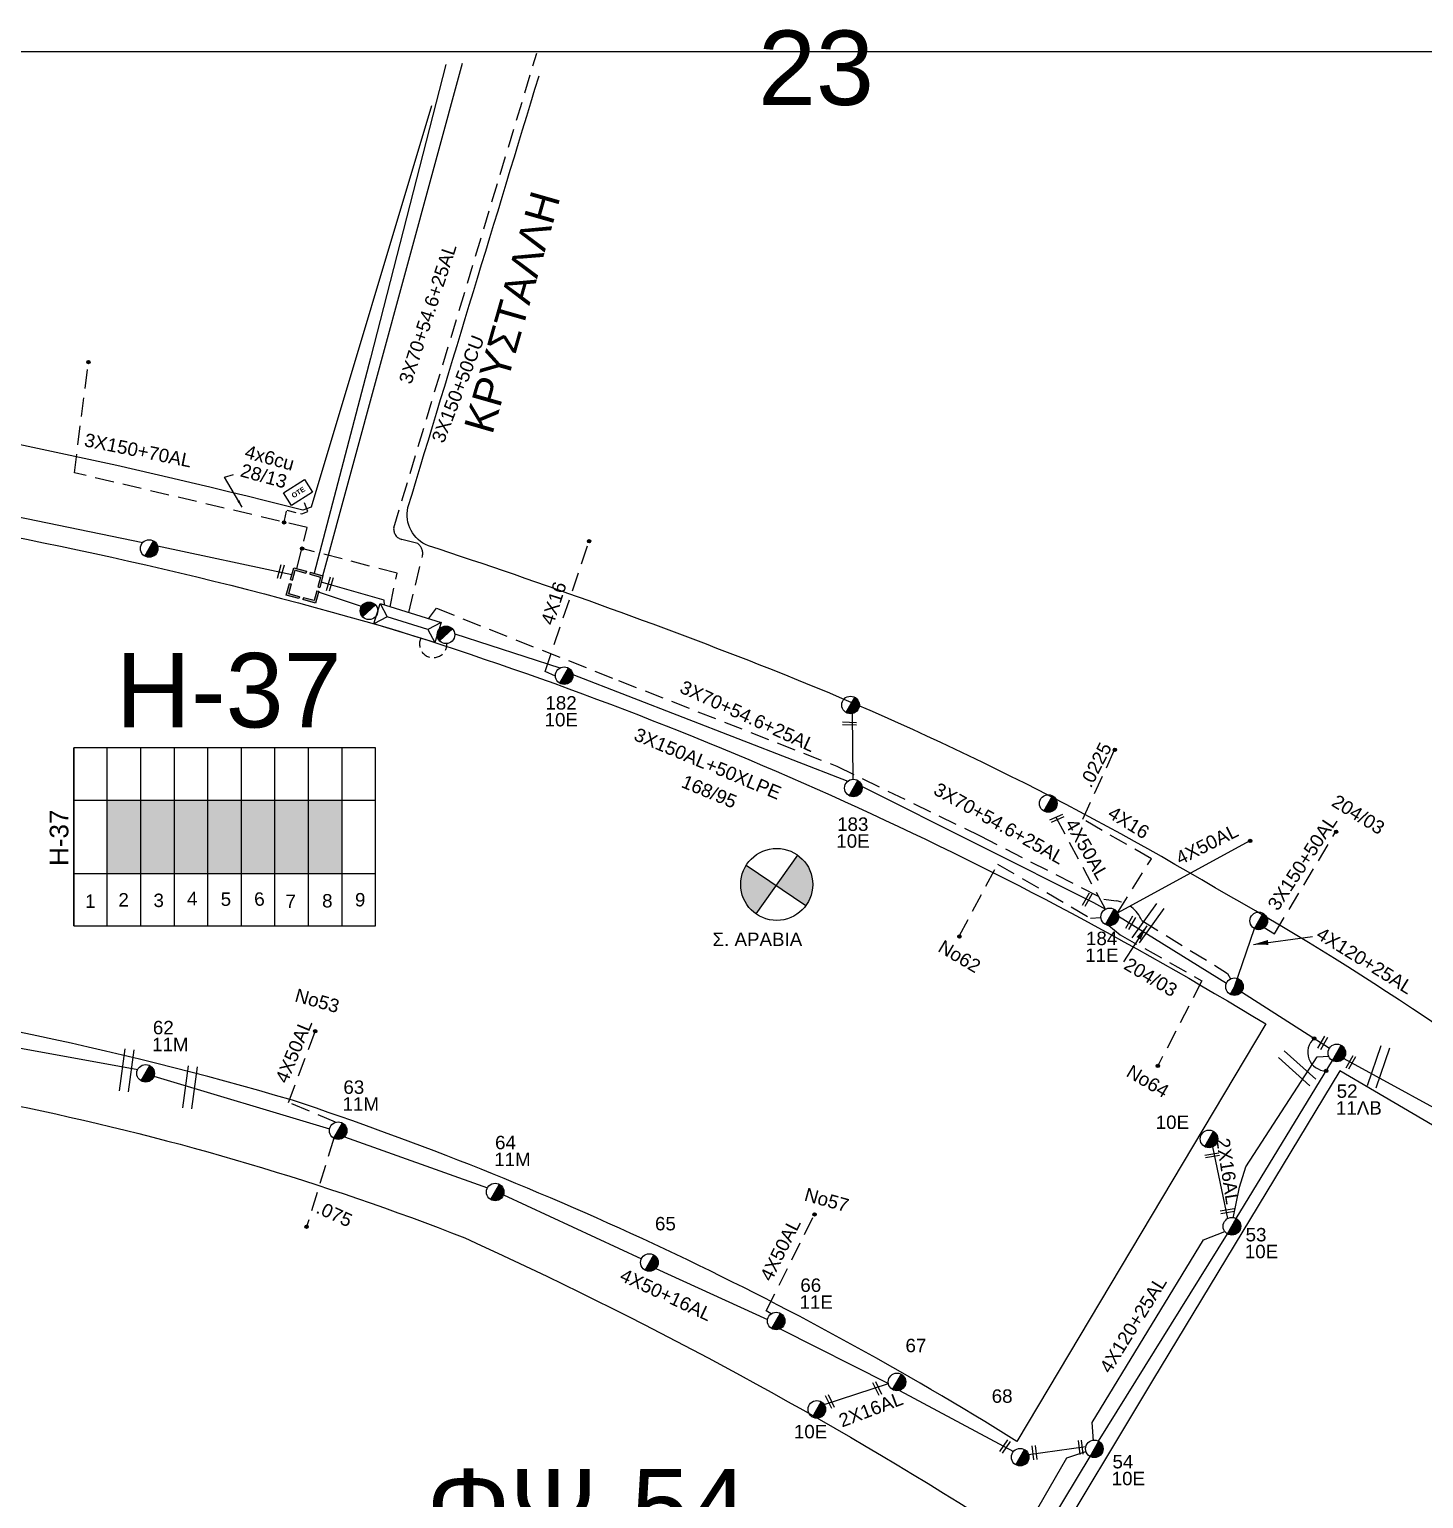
# Model space of a CAD drawing. Header units: millimetres. Extents: x 875 to 3140, y 727 to 1775.
# Drawn here: x 2348.5 to 2535.6, y 1561.9 to 1759.1 of the extents above; entities that cross this region are included whole.
import ezdxf
from ezdxf.enums import TextEntityAlignment as Align

# ---------------------------------------------------------------- set-up
doc = ezdxf.new("R2010")
doc.units = ezdxf.units.MM
doc.linetypes.add('DASHED', pattern=[19.05, 12.7, -6.35])
for name, color, linetype in [('Pillar OTE', 7, 'Continuous'), ('Ασφαλειοκιβώτια Χ.Τ 9 αναχωρήσεων', 7, 'Continuous'), ('Γέφυρες Εναερίου Δικτύου', 7, 'Continuous'), ('Γυμνά εναέρια ΧΤ (1Φ)   2x16AL', 7, 'Continuous'), ('Γυμνά εναέρια ΧΤ (3Φ)   4x50AL', 7, 'Continuous'), ('Γυμνά εναέρια ΧΤ και ΦΟΠ (3Φ)   4x50+16AL', 7, 'Continuous'), ('Εναέρια παροχή ΧΤ 4x16', 7, 'SYN_LINE'), ('Επιγραφές - Σχήματα', 7, 'Continuous'), ('Καλώδια ΧΤ   2x6AL', 7, 'DASHED'), ('Καλώδια ΧΤ   3x150+50AL', 7, 'DASHED'), ('Καλώδια ΧΤ   3x150+50CU', 7, 'DASHED'), ('Καλώδια ΧΤ   3x150+70AL', 7, 'DASHED'), ('Καλώδια ΧΤ   3x150AL+50XLPE', 7, 'DASHED'), ('Καλώδια ΧΤ   4x6CU', 7, 'DASHED'), ('Μηχανική τομή', 7, 'Continuous'), ('Στύλος ΦΜ', 7, 'Continuous'), ('Στύλος ΦΜ @ 1', 7, 'Continuous'), ('Συνδέσεις', 7, 'Continuous'), ('Συνεστραμμένα ΧΤ   3x70+54.6+25 AL', 7, 'SYN_LINE'), ('Συνεστραμμένα ΧΤ   3x70+54.6+25AL', 7, 'SYN_LINE'), ('Συνεστραμμένα ΧΤ   4x120+25AL', 7, 'SYN_LINE'), ('Τομή', 7, 'Continuous'), ('Υποσταθμός εναέριος 2 στύλων', 7, 'Continuous'), ('Υποσταθμός πόλεως', 7, 'Continuous'), ('Υπόβαθρο ΔΕΗ', 7, 'Continuous'), ('Υπόγεια Καλώδια Δικτύου ΧΤ   .075', 7, 'DASHED'), ('Υπόγεια καλώδια Παροχών ΧΤ   .0225', 7, 'DASHED'), ('Υπόγεια καλώδια Παροχών ΧΤ   4x16AL', 7, 'DASHED')]:
    doc.layers.add(name, color=color, linetype=linetype)
doc.styles.add('ar', font='arial.ttf')
doc.styles.get("Standard").update_dxf_attribs({"font": 'arial.ttf'})
doc.linetypes.add('SYN_LINE', pattern='A,0.5,-0.0001,["/\\/\\/\\/",Standard,S=0.1,R=0,X=0,Y=-0.05],-0.25', length=0.7501)
doc.dimstyles.new('ISO-25', dxfattribs={"dimtxt": 2.5, "dimasz": 2.5, "dimexe": 1.25, "dimexo": 0.625, "dimtad": 1, "dimtxsty": 'Standard', "dimcen": 2.5, "dimadec": 0, "dimazin": 0, "dimtfac": 1, "dimtmove": 0, "dimatfit": 3, "dimfxl": 1, "dimarcsym": 0})

# ---------------------------------------------------------------- blocks, each defined once
blk = doc.blocks.new('ΥΠΑΡΧΩΝ ΤΣΙΜΕΝΤΕΝΙΟΣ ΣΤΥΛΟΣ')
at = {"layer": 'Στύλος ΦΜ'}
blk.add_hatch(color=256, dxfattribs=at).paths.add_polyline_path([(-1.29, -2.28, 0.574793), (2.62, 0, 0.268822), (1.3, 2.27)])
blk.add_line((-1.29, -2.28), (1.3, 2.27), dxfattribs=at)
blk.add_circle((0, 0), 2.62, dxfattribs=at)
at = {"layer": 'Στύλος ΦΜ', "flags": 4}
for tag, p in [('ΑΡΙΘΜΟΣ', (-4.68, 8.05)), ('ΤΥΠΟΣ', (-4.91, 3.03))]:
    blk.add_attdef(tag, p, '', height=4, dxfattribs=at)
blk = doc.blocks.new('ΥΠΟΣΤΑΘΜΟΣ ΕΝΑΕΡΙΟΣ ΕΠΙ 2 ΣΤΥΛΩΝ')
at = {"layer": 'Υποσταθμός εναέριος 2 στύλων', "linetype": 'Continuous'}
for points in [[(-11.97, -2.11, 0.574793), (-8.45, -0.07, 0.268822), (-9.64, 1.98)], [(9.68, -2.15, 0.574793), (13.19, -0.1, 0.268822), (12.01, 1.95)]]:
    blk.add_hatch(color=256, dxfattribs=at).paths.add_polyline_path(points)
for p, q in [((-11.97, -2.11), (-9.64, 1.98)), ((9.68, -2.15), (12.01, 1.95))]:
    blk.add_line(p, q, dxfattribs=at)
for centre in [(-10.81, -0.07), (10.84, -0.1)]:
    blk.add_circle(centre, 2.36, dxfattribs=at)
at = {"layer": 'Υποσταθμός πόλεως', "linetype": 'Continuous', "ltscale": 40}
blk.add_lwpolyline([(-8.57, 2.82), (8.57, 2.82), (8.57, -2.82), (-8.57, -2.82)], close=True, dxfattribs=at)
for points in [[(-5.75, 0), (-8.57, 2.82)], [(-8.57, -2.82), (-5.75, 0)], [(-5.75, 0), (5.75, 0)], [(5.75, 0), (8.57, 2.82)], [(8.57, -2.82), (5.75, 0)]]:
    blk.add_lwpolyline(points, dxfattribs=at)
at = {"layer": 'Υποσταθμός εναέριος 2 στύλων', "ltscale": 40, "flags": 1}
for tag, p in [('ΜΕΤΑΣΧΗΜΑΤΙΣΜΟΣ', (14.09, 2.51)), ('ΙΣΧΥΣ', (14.07, -0.28)), ('ΑΡΙΘΜΟΣ', (14.19, -3))]:
    blk.add_attdef(tag, p, '', height=1.8, dxfattribs=at)
blk = doc.blocks.new('ΤΟΜΗ')
at = {"layer": 'Τομή', "ltscale": 40}
for p, q in [((-5.68, 0), (5.68, 0)), ((5.68, -2.33), (-5.68, -2.33))]:
    blk.add_line(p, q, dxfattribs=at)
blk = doc.blocks.new('ΑΣΦΑΛΕΙΟΚΙΒΩΤΙΟ ΥΠΟΣΤΑΘΜΟΥ 9 ΑΝΑΧΩΡΗΣΕΩΝ')
at = {"layer": 'Ασφαλειοκιβώτια Χ.Τ 9 αναχωρήσεων', "ltscale": 40}
for p, q in [((-23.8, 40.36), (24.02, 40.36)), ((-9.72, 40.36), (-9.72, -40.64)), ((9.94, 40.36), (9.94, -40.64)), ((-23.8, 31.36), (24.02, 31.36)), ((-23.8, 22.36), (24.02, 22.36)), ((-23.8, 13.36), (24.02, 13.36)), ((-23.8, 4.36), (24.02, 4.36)), ((-23.8, -4.64), (24.02, -4.64)), ((-23.8, -13.64), (24.02, -13.64)), ((-23.8, -22.64), (24.02, -22.64)), ((-23.8, -31.64), (24.02, -31.64))]:
    blk.add_line(p, q, dxfattribs=at)
at = {"layer": 'Ασφαλειοκιβώτια Χ.Τ 9 αναχωρήσεων'}
blk.add_lwpolyline([(-23.8, -40.64), (24.02, -40.64), (24.02, 40.36), (-23.8, 40.36)], close=True, dxfattribs=at)
for s, rotation, p in [('1', 270, (-18.96, 37.31)), ('2', 270, (-18.6, 28.38)), ('3', 270, (-18.74, 18.97)), ('4', 270, (-18.26, 9.95)), ('5', 270, (-18.42, 0.93)), ('6', 274.9707, (-18.52, -8.21)), ('7', 270, (-19, -16.47)), ('8', 270, (-18.86, -26.29)), ('9', 266.863, (-18.5, -35))]:
    blk.add_text(s, height=3.6, rotation=rotation, dxfattribs=at).set_placement(p)
at = {"layer": 'Ασφαλειοκιβώτια Χ.Τ 9 αναχωρήσεων', "ltscale": 40}
for tag, height, p in [('ΟΝΟΜΑ', 5, (-0.16, 44.31)), ('ΚΕΙΜΕΝΟ 1', 2, (17.06, 35.59)), ('ΚΕΙΜΕΝΟ 2', 2, (17.06, 26.88)), ('ΚΕΙΜΕΝΟ 3', 2, (17.06, 17.69)), ('ΚΕΙΜΕΝΟ 4', 2, (17.06, 8.71)), ('ΚΕΙΜΕΝΟ 5', 2, (17.06, -0.13)), ('ΚΕΙΜΕΝΟ 6', 2, (17.06, -9.05)), ('ΚΕΙΜΕΝΟ 7', 2, (17.06, -18.13)), ('ΚΕΙΜΕΝΟ 8', 2, (17.06, -26.85)), ('ΚΕΙΜΕΝΟ 9', 2, (17.06, -35.99)), ('ΣΧ', 2, (-0.1, -42.64))]:
    blk.add_attdef(tag, text='', height=height, dxfattribs=at).set_placement(p, align=Align.MIDDLE_CENTER)
blk = doc.blocks.new('_ΣΥΝΔΕΣΗ')
at = {"layer": 'Συνδέσεις', "linetype": 'SYN_LINE', "ltscale": 40}
blk.add_hatch(color=256, dxfattribs=at).paths.add_polyline_path([(0.5, -0.01, 1), (-0.5, -0.01, 1)])
at = {"layer": 'Συνδέσεις'}
blk.add_circle((0, -0.01), 0.5, dxfattribs=at)
blk = doc.blocks.new('ΜΗΧΑΝΙΚΗ ΤΟΜΗ')
at = {"layer": 'Μηχανική τομή', "ltscale": 40}
for p, q in [((-1.89, 0.78), (1.89, 0.78)), ((1.89, 0), (-1.89, 0))]:
    blk.add_line(p, q, dxfattribs=at)
blk = doc.blocks.new('PILLAR ΟΤΕ')
at = {"layer": 'Pillar OTE', "ltscale": 40}
blk.add_lwpolyline([(-3.31, 2.02), (3.39, 2.02), (3.39, -1.99), (-3.31, -1.99)], close=True, dxfattribs=at)
at = {"layer": 'Pillar OTE', "insert": (-1.81, 0.71), "char_height": 1.3575, "width": 109.961, "attachment_point": 1}
blk.add_mtext('{\\fArial|b1|i0|c161|p34;OTE}', dxfattribs=at)

msp = doc.modelspace()

# ---------------------------------------------------------------- hatches: boundary and pattern name
at = {"layer": 'Ασφαλειοκιβώτια Χ.Τ 9 αναχωρήσεων', "ltscale": 20}
for color, points in [(151, [(2358.96, 1655.62), (2358.96, 1645.79), (2363.46, 1645.79), (2363.46, 1655.62)]), (2, [(2363.46, 1655.62), (2363.46, 1645.79), (2367.96, 1645.79), (2367.96, 1655.62)]), (173, [(2367.96, 1655.62), (2367.96, 1645.79), (2372.46, 1645.79), (2372.46, 1655.62)]), (30, [(2372.46, 1655.62), (2372.46, 1645.79), (2376.96, 1645.79), (2376.96, 1655.62)]), (1, [(2376.96, 1655.62), (2376.96, 1645.79), (2381.46, 1645.79), (2381.46, 1655.62)]), (6, [(2381.46, 1655.62), (2381.46, 1645.79), (2385.96, 1645.79), (2385.96, 1655.62)]), (27, [(2385.96, 1655.62), (2385.96, 1645.79), (2390.46, 1645.79), (2390.46, 1655.62)])]:
    msp.add_hatch(color=color, dxfattribs=at).paths.add_polyline_path(points)
at = {"layer": 'Επιγραφές - Σχήματα', "ltscale": 20}
h = msp.add_hatch(color=256, dxfattribs=at)
h.paths.add_polyline_path([(2385.69, 1686.35), (2383.99, 1686.81), (2383.56, 1685.23), (2383.81, 1685.16), (2384.17, 1686.48), (2385.62, 1686.09)])
h.paths.add_polyline_path([(2387.91, 1685.74), (2386.21, 1686.21), (2386.14, 1685.95), (2387.59, 1685.56), (2387.23, 1684.23), (2387.48, 1684.16)])
h.paths.add_polyline_path([(2387.34, 1683.65), (2387.09, 1683.72), (2386.73, 1682.4), (2385.28, 1682.79), (2385.21, 1682.53), (2386.92, 1682.07)])
h.paths.add_polyline_path([(2384.76, 1682.93), (2383.32, 1683.32), (2383.68, 1684.65), (2383.42, 1684.72), (2382.99, 1683.14), (2384.69, 1682.67)])
at = {"layer": 'Επιγραφές - Σχήματα'}
h = msp.add_hatch(color=1, dxfattribs=at)
h.paths.add_polyline_path([(2451.63, 1648.22), (2448.73, 1644.15), (2452.69, 1641.47, 0.158648), (2453.62, 1644.31, 0.239646)])
h.paths.add_polyline_path([(2448.73, 1644.15), (2444.7, 1646.88, 0.140748), (2443.96, 1644.31, 0.245453), (2446.03, 1640.35)])

# ---------------------------------------------------------------- linework, layer by layer
at = {"layer": 'Γέφυρες Εναερίου Δικτύου', "color": 27}
msp.add_lwpolyline([(2393.07, 1681.62), (2387.31, 1683.53)], dxfattribs=at)
at = {"layer": 'Γέφυρες Εναερίου Δικτύου', "color": 2, "linetype": 'DASHED', "ltscale": 0.2}
for points in [[(2473.28, 1637.36), (2478.43, 1647.04), (2490.9, 1639.8), (2492.3, 1639.88)], [(2493.36, 1638.8), (2494.88, 1637.57), (2505.85, 1631.36), (2499.92, 1619.96)]]:
    msp.add_lwpolyline(points, dxfattribs=at)
at = {"layer": 'Γυμνά εναέρια ΧΤ (1Φ)   2x16AL', "color": 30}
msp.add_lwpolyline([(2507.27, 1609.08), (2509.29, 1599.47)], dxfattribs=at)
at = {"layer": 'Γυμνά εναέρια ΧΤ (1Φ)   2x16AL', "color": 62}
msp.add_lwpolyline([(2455.17, 1574.51), (2463.77, 1577.36)], dxfattribs=at)
at = {"layer": 'Γυμνά εναέρια ΧΤ (3Φ)   4x50AL', "color": 2, "linetype": 'DASHED', "ltscale": 0.2}
msp.add_lwpolyline([(2492.9, 1641), (2485.83, 1654.16)], dxfattribs=at)
at = {"layer": 'Γυμνά εναέρια ΧΤ (3Φ)   4x50AL', "color": 2, "linetype": 'SYN_LINE', "ltscale": 20}
msp.add_lwpolyline([(2494.54, 1640.49), (2512.32, 1650.19)], dxfattribs=at)
at = {"layer": 'Γυμνά εναέρια ΧΤ (3Φ)   4x50AL', "color": 62, "linetype": 'DASHED', "ltscale": 0.2}
for points in [[(2389.6, 1612.4), (2383.27, 1615.05), (2386.87, 1624.61)], [(2448.04, 1586.68), (2447.4, 1587.11), (2453.87, 1600.02)]]:
    msp.add_lwpolyline(points, dxfattribs=at)
at = {"layer": 'Γυμνά εναέρια ΧΤ και ΦΟΠ (3Φ)   4x50+16AL', "color": 85}
msp.add_lwpolyline([(2340.16, 1623.64), (2363.05, 1619.48)], dxfattribs=at)
at = {"layer": 'Γυμνά εναέρια ΧΤ και ΦΟΠ (3Φ)   4x50+16AL', "color": 62}
for points in [[(2365.23, 1618.6), (2388.79, 1611.5)], [(2390.79, 1610.45), (2409.97, 1603.6)], [(2412.13, 1602.67), (2430.65, 1594.08)], [(2432.58, 1592.79), (2447.56, 1585.91)], [(2449.26, 1584.68), (2463.77, 1577.36)], [(2465.25, 1576.42), (2480.56, 1568.22)], [(2482.59, 1567.8), (2490.28, 1568.89)]]:
    msp.add_lwpolyline(points, dxfattribs=at)
at = {"layer": 'Εναέρια παροχή ΧΤ 4x16', "color": 2, "linetype": 'DASHED', "ltscale": 0.2}
msp.add_lwpolyline([(2419.09, 1672.25), (2417.74, 1672.88), (2423.61, 1690.4)], dxfattribs=at)
at = {"layer": 'Επιγραφές - Σχήματα', "ltscale": 20}
for p, q in [((2385.69, 1686.35), (2385.62, 1686.09)), ((2386.21, 1686.21), (2386.14, 1685.95)), ((2383.42, 1684.72), (2383.68, 1684.65)), ((2383.56, 1685.23), (2383.81, 1685.16)), ((2387.23, 1684.23), (2387.48, 1684.16)), ((2384.76, 1682.93), (2384.69, 1682.67)), ((2385.28, 1682.79), (2385.21, 1682.53)), ((2387.09, 1683.72), (2387.34, 1683.65))]:
    msp.add_line(p, q, dxfattribs=at)
at = {"layer": 'Επιγραφές - Σχήματα'}
msp.add_lwpolyline([(892.09, 1756.08), (2890.24, 1756.08), (2890.24, 1756.08)], dxfattribs=at)
at = {"layer": 'Επιγραφές - Σχήματα', "ltscale": 20}
for points in [[(2383.56, 1685.23), (2383.99, 1686.81), (2385.69, 1686.35)], [(2383.81, 1685.16), (2384.17, 1686.48), (2385.62, 1686.09)], [(2386.14, 1685.95), (2387.59, 1685.56), (2387.23, 1684.23)], [(2386.21, 1686.21), (2387.91, 1685.74), (2387.48, 1684.16)], [(2384.69, 1682.67), (2382.99, 1683.14), (2383.42, 1684.72)], [(2384.76, 1682.93), (2383.32, 1683.32), (2383.68, 1684.65)], [(2387.34, 1683.65), (2386.92, 1682.07), (2385.21, 1682.53)], [(2387.09, 1683.72), (2386.73, 1682.4), (2385.28, 1682.79)]]:
    msp.add_lwpolyline(points, dxfattribs=at)
at = {"layer": 'Επιγραφές - Σχήματα', "color": 1}
for points in [[(2444.7, 1646.88), (2452.69, 1641.47)], [(2446.03, 1640.35), (2451.63, 1648.22)]]:
    msp.add_lwpolyline(points, dxfattribs=at)
msp.add_circle((2448.79, 1644.31), 4.83, dxfattribs=at)
at = {"layer": 'Επιγραφές - Σχήματα', "color": 0, "linetype": 'Continuous', "ltscale": 0.1}
msp.add_arc((2522.52, 1621.77), 2.48, 130.4869, 270.0574, dxfattribs=at)
at = {"layer": 'Καλώδια ΧΤ   3x150+50AL', "color": 1, "ltscale": 0.2}
msp.add_lwpolyline([(2514.22, 1638.52), (2515.59, 1637.69), (2523.83, 1651.42)], dxfattribs=at)
at = {"layer": 'Καλώδια ΧΤ   3x150+50CU', "color": 173, "ltscale": 0.2}
msp.add_lwpolyline([(2399.43, 1680.79), (2401.25, 1688.38, 0.304913), (2400.63, 1690.06), (2398.51, 1690.59, -0.371098), (2397.4, 1692.16), (2416.6, 1755.89)], format="xyb", dxfattribs=at)
at = {"layer": 'Καλώδια ΧΤ   3x150+50CU', "color": 2, "ltscale": 0.1}
msp.add_arc((2402.7, 1676.58), 1.84, 155.1871, 1.8716, dxfattribs=at)
at = {"layer": 'Καλώδια ΧΤ   3x150+70AL', "color": 30, "ltscale": 0.2}
for points in [[(2384.41, 1686.7), (2385.79, 1692.21), (2354.55, 1699.55), (2356.44, 1714.41)], [(2396.92, 1681.57), (2397.85, 1686.08), (2385.09, 1689.4)]]:
    msp.add_lwpolyline(points, dxfattribs=at)
at = {"layer": 'Καλώδια ΧΤ   3x150AL+50XLPE', "color": 1, "ltscale": 0.2}
msp.add_lwpolyline([(2402.08, 1679.97), (2403.15, 1681.38), (2427.58, 1671.67), (2456.85, 1660.18), (2476.08, 1650.84), (2492.69, 1642.33), (2494.32, 1642.11, -0.268137), (2497.79, 1639.46), (2509.28, 1632.38), (2509.7, 1631.65)], format="xyb", dxfattribs=at)
at = {"layer": 'Καλώδια ΧΤ   4x6CU', "color": 0, "linetype": 'DASHED', "ltscale": 0.1}
msp.add_lwpolyline([(2374.68, 1698.98), (2376.44, 1699.51)], dxfattribs=at)
at = {"layer": 'Καλώδια ΧΤ   4x6CU', "color": 30, "linetype": 'DASHED', "ltscale": 0.1}
msp.add_lwpolyline([(2382.77, 1693.15), (2383.05, 1694.53), (2385.06, 1694.07), (2385.89, 1694.35), (2385.2, 1696.08)], dxfattribs=at)
at = {"layer": 'Συνεστραμμένα ΧΤ   3x70+54.6+25 AL', "color": 6, "ltscale": 15}
msp.add_lwpolyline([(2396.17, 1681.81), (2396.14, 1682.44), (2387.67, 1684.86)], dxfattribs=at)
at = {"layer": 'Συνεστραμμένα ΧΤ   3x70+54.6+25AL', "color": 27, "ltscale": 20}
msp.add_lwpolyline([(2404.39, 1754.35), (2394.29, 1714.93), (2386.71, 1686.07)], dxfattribs=at)
at = {"layer": 'Συνεστραμμένα ΧΤ   3x70+54.6+25AL', "color": 6, "ltscale": 20}
msp.add_lwpolyline([(2387.91, 1685.74), (2406.65, 1754.52)], dxfattribs=at)
at = {"layer": 'Συνεστραμμένα ΧΤ   3x70+54.6+25AL', "color": 151, "ltscale": 20}
for points in [[(2319.7, 1699.26), (2363.75, 1690.22)], [(2365.71, 1689.77), (2383.74, 1685.91)]]:
    msp.add_lwpolyline(points, dxfattribs=at)
at = {"layer": 'Συνεστραμμένα ΧΤ   3x70+54.6+25AL', "color": 2, "ltscale": 15}
msp.add_lwpolyline([(2405.59, 1677.94), (2419.71, 1673.36)], dxfattribs=at)
at = {"layer": 'Συνεστραμμένα ΧΤ   3x70+54.6+25AL', "color": 2, "ltscale": 20}
for points in [[(2421.44, 1672.49), (2458.33, 1658.16)], [(2459.04, 1658.42), (2458.94, 1667.24)], [(2460.24, 1657.47), (2491.31, 1641.87), (2492.9, 1641)]]:
    msp.add_lwpolyline(points, dxfattribs=at)
at = {"layer": 'Συνεστραμμένα ΧΤ   3x70+54.6+25AL', "color": 30, "ltscale": 20}
msp.add_lwpolyline([(2494.65, 1640.07), (2509.15, 1631.08)], dxfattribs=at)
at = {"layer": 'Συνεστραμμένα ΧΤ   3x70+54.6+25AL', "color": 30, "ltscale": 15}
msp.add_lwpolyline([(2511.16, 1629.88), (2522.96, 1622.34)], dxfattribs=at)
at = {"layer": 'Συνεστραμμένα ΧΤ   3x70+54.6+25AL', "color": 62, "ltscale": 20}
for points in [[(2510.05, 1599.53), (2510.9, 1603.69), (2511.75, 1606.43), (2521.31, 1621.19), (2522.91, 1621.28)], [(2491.31, 1569.64), (2491.12, 1572.1), (2506.07, 1596.6), (2508.91, 1597.73)], [(2458.59, 1515.63), (2458.53, 1517.28), (2471.73, 1539.63), (2473.57, 1540.07), (2473.17, 1542.14), (2487.73, 1567.36), (2490.29, 1568.2)]]:
    msp.add_lwpolyline(points, dxfattribs=at)
at = {"layer": 'Συνεστραμμένα ΧΤ   3x70+54.6+25AL', "color": 202, "ltscale": 20}
msp.add_lwpolyline([(2524.87, 1620.97), (2542.74, 1611.22)], dxfattribs=at)
at = {"layer": 'Συνεστραμμένα ΧΤ   4x120+25AL', "color": 1, "ltscale": 10}
msp.add_lwpolyline([(2510.22, 1630.59), (2512.89, 1638.4)], dxfattribs=at)
at = {"layer": 'Συνεστραμμένα ΧΤ   4x120+25AL', "color": 30, "ltscale": 20}
for points in [[(2510.46, 1599.46), (2523.37, 1620.67)], [(2491.99, 1569.59), (2509.29, 1597.42)], [(2474.61, 1540.63), (2490.83, 1567.55)]]:
    msp.add_lwpolyline(points, dxfattribs=at)
at = {"layer": 'Υπόβαθρο ΔΕΗ'}
for points in [[(2402.49, 1748.82), (2386.31, 1694.94), (2385.19, 1694.53, 0.023836), (2304.83, 1711.05, 0.025244), (2251.91, 1714.55, 0.080631), (2258.6, 1750.43, 0.153096), (2257.99, 1754.04)], [(2621.34, 1714.36), (2588.97, 1654.41), (2562.51, 1606.92, 0.039966), (2507.63, 1643.85, 0.040025), (2447.87, 1673.24, 0.014452), (2402.05, 1689.77, -0.37256), (2399.31, 1694.89, -0.000286), (2416.9, 1752.84, -2.682202)], [(2514.41, 1625.59), (2481, 1569.57, 0.059767), (2383.83, 1615.34, 0.081298), (2234.7, 1633.78, 0.034826), (2139.17, 1622.01), (2130.67, 1624.57), (2114.23, 1679.42), (2116.66, 1685.68, -0.055188), (2250.49, 1701.68, -0.064496), (2398.15, 1678.3, -0.060424), (2514.41, 1625.59, -1.462523)], [(2475.3, 1560.07), (2440.57, 1502.41, 0.054923), (2335.55, 1543.7, 0.080919), (2214.94, 1550.53, 0.031708), (2157.17, 1540.61), (2153.99, 1542.66), (2135.84, 1606.5), (2139.21, 1611.64, -0.070138), (2287.6, 1621.75, -0.083744), (2406.95, 1596.88, -0.033469), (2475.3, 1560.07, -7.744932)], [(2568.41, 1590.86), (2644.69, 1542.17), (2602.29, 1485.8, 0.308553), (2598.08, 1472.66), (2624.78, 1391.7), (2658.29, 1288.6), (2609.11, 1274.87, 0.055227), (2572.08, 1360.75, 0.044737), (2531.81, 1418, 0.079704), (2494.89, 1455.63, -0.006283), (2568.41, 1590.86, -1.104591)]]:
    msp.add_lwpolyline(points, format="xyb", dxfattribs=at)
msp.add_lwpolyline([(2557.2, 1598.02), (2540.12, 1610.05), (2524.35, 1619.32), (2499.21, 1577.73), (2455.86, 1505.54), (2451.26, 1497.56), (2464.44, 1482.84), (2482.74, 1467.55), (2487.76, 1469.46), (2529.55, 1547.02)], close=True, dxfattribs=at)
at = {"layer": 'Υπόγεια Καλώδια Δικτύου ΧΤ   .075', "color": 62, "ltscale": 0.2}
msp.add_lwpolyline([(2389.36, 1610.24), (2385.71, 1598.38)], dxfattribs=at)
at = {"layer": 'Υπόγεια καλώδια Παροχών ΧΤ   .0225', "color": 2, "ltscale": 0.2}
msp.add_lwpolyline([(2489.86, 1653.05), (2494.15, 1662.41)], dxfattribs=at)
at = {"layer": 'Υπόγεια καλώδια Παροχών ΧΤ   4x16AL', "color": 2, "linetype": 'DASHED', "ltscale": 0.2}
msp.add_lwpolyline([(2494.54, 1640.49), (2499.06, 1647.77), (2489.86, 1653.05)], dxfattribs=at)

# ---------------------------------------------------------------- block references
at = {"layer": 'Pillar OTE', "xscale": 0.5, "yscale": 0.5, "zscale": 0.5, "rotation": 32.45810937020426}
msp.add_blockref('PILLAR ΟΤΕ', (2384.55, 1696.88), dxfattribs=at)
at = {"layer": 'Ασφαλειοκιβώτια Χ.Τ 9 αναχωρήσεων', "xscale": 0.5, "yscale": 0.5, "zscale": 0.5, "rotation": 90}
msp.add_blockref('ΑΣΦΑΛΕΙΟΚΙΒΩΤΙΟ ΥΠΟΣΤΑΘΜΟΥ 9 ΑΝΑΧΩΡΗΣΕΩΝ', (2374.65, 1650.65), dxfattribs=at).add_auto_attribs({'ΟΝΟΜΑ': 'Η-37'})
at = {"layer": 'Μηχανική τομή'}
for p, xscale, yscale, zscale, rotation in [((2382.05, 1686.34), 0.5000000000000066, 0.5000000000000066, 0.5000000000000066, 253.9000764461007), ((2388.64, 1684.68), 0.5000000000000066, 0.5000000000000066, 0.5000000000000066, 253.9000764461007), ((2458.57, 1666.1), 0.5000000000000016, 0.5000000000000016, 0.5000000000000016, 177.7017925516341), ((2486.31, 1653.36), 0.5000000000000268, 0.5000000000000268, 0.5000000000000268, 204.2632469623671), ((2490.28, 1642.36), 0.50000000000007, 0.50000000000007, 0.50000000000007, 240.2862752838867), ((2496.12, 1639.27), 0.50000000000007, 0.50000000000007, 0.50000000000007, 240.2862752838867), ((2521.87, 1623.14), 0.50000000000007, 0.50000000000007, 0.50000000000007, 240.2862752838867), ((2525.66, 1620.53), 0.50000000000007, 0.50000000000007, 0.50000000000007, 240.2862752838867), ((2507.19, 1608.15), 0.5000000000000673, 0.5000000000000673, 0.5000000000000673, 189.850287803775), ((2509.23, 1600.65), 0.5000000000000673, 0.5000000000000673, 0.5000000000000673, 189.850287803775), ((2462.11, 1576.57), 0.5000000000001337, 0.5000000000001337, 0.5000000000001337, 295.7732616755613), ((2455.76, 1574.83), 0.5000000000001337, 0.5000000000001337, 0.5000000000001337, 295.7732616755613), ((2479.26, 1568.99), 0.5000000000000926, 0.5000000000000926, 0.5000000000000926, 234.8458420220333), ((2489.39, 1568.76), 0.4999999999999972, 0.4999999999999972, 0.4999999999999972, 276.8283598747372), ((2483.19, 1568.02), 0.4999999999999972, 0.4999999999999972, 0.4999999999999972, 276.8283598747372)]:
    msp.add_blockref('ΜΗΧΑΝΙΚΗ ΤΟΜΗ', p, dxfattribs=dict(at, xscale=xscale, yscale=yscale, zscale=zscale, rotation=rotation))
at = {"layer": 'Στύλος ΦΜ @ 1', "ltscale": 40, "xscale": 0.4499999999998181, "yscale": 0.4499999999998181, "zscale": 0.4499999999998181}
for p in [(2364.59, 1689.39), (2458.7, 1668.4), (2485.23, 1655.18), (2513.47, 1639.42), (2510.22, 1630.59)]:
    msp.add_blockref('ΥΠΑΡΧΩΝ ΤΣΙΜΕΝΤΕΝΙΟΣ ΣΤΥΛΟΣ', p, dxfattribs=at)
at = {"layer": 'Στύλος ΦΜ @ 1', "ltscale": 40}
ref = msp.add_blockref('ΥΠΑΡΧΩΝ ΤΣΙΜΕΝΤΕΝΙΟΣ ΣΤΥΛΟΣ', (2420.27, 1672.33), dxfattribs=dict(at, xscale=0.4499999999998181, yscale=0.4499999999998181, zscale=0.4499999999998181))
ref.add_attrib('ΤΥΠΟΣ', '10E', (2417.65, 1665.52), dxfattribs={"layer": 'Στύλος ΦΜ', "height": 1.8, "flags": 4})
ref.add_attrib('ΑΡΙΘΜΟΣ', '182', (2417.76, 1667.78), dxfattribs={"layer": 'Στύλος ΦΜ', "height": 1.8, "flags": 4})
ref = msp.add_blockref('ΥΠΑΡΧΩΝ ΤΣΙΜΕΝΤΕΝΙΟΣ ΣΤΥΛΟΣ', (2459.08, 1657.25), dxfattribs=dict(at, xscale=0.4499999999998181, yscale=0.4499999999998181, zscale=0.4499999999998181))
ref.add_attrib('ΤΥΠΟΣ', '10E', (2456.79, 1649.24), dxfattribs={"layer": 'Στύλος ΦΜ', "height": 1.8, "flags": 4})
ref.add_attrib('ΑΡΙΘΜΟΣ', '183', (2456.9, 1651.5), dxfattribs={"layer": 'Στύλος ΦΜ', "height": 1.8, "flags": 4})
ref = msp.add_blockref('ΥΠΑΡΧΩΝ ΤΣΙΜΕΝΤΕΝΙΟΣ ΣΤΥΛΟΣ', (2493.48, 1639.97), dxfattribs=dict(at, xscale=0.4499999999998181, yscale=0.4499999999998181, zscale=0.4499999999998181))
ref.add_attrib('ΤΥΠΟΣ', '11E', (2490.18, 1633.91), dxfattribs={"layer": 'Στύλος ΦΜ', "height": 1.8, "flags": 4})
ref.add_attrib('ΑΡΙΘΜΟΣ', '184', (2490.29, 1636.17), dxfattribs={"layer": 'Στύλος ΦΜ', "height": 1.8, "flags": 4})
ref = msp.add_blockref('ΥΠΑΡΧΩΝ ΤΣΙΜΕΝΤΕΝΙΟΣ ΣΤΥΛΟΣ', (2364.11, 1618.96), dxfattribs=dict(at, xscale=0.4499999999998181, yscale=0.4499999999998181, zscale=0.4499999999998181))
ref.add_attrib('ΤΥΠΟΣ', '11M', (2364.98, 1621.93), dxfattribs={"layer": 'Στύλος ΦΜ', "height": 1.8, "flags": 4})
ref.add_attrib('ΑΡΙΘΜΟΣ', '62', (2365.09, 1624.2), dxfattribs={"layer": 'Στύλος ΦΜ', "height": 1.8, "flags": 4})
ref = msp.add_blockref('ΥΠΑΡΧΩΝ ΤΣΙΜΕΝΤΕΝΙΟΣ ΣΤΥΛΟΣ', (2523.95, 1621.7), dxfattribs=dict(at, xscale=0.4499999999998181, yscale=0.4499999999998181, zscale=0.4499999999998181))
ref.add_attrib('ΤΥΠΟΣ', '11ΛB', (2523.83, 1613.42), dxfattribs={"layer": 'Στύλος ΦΜ', "height": 1.8, "flags": 4})
ref.add_attrib('ΑΡΙΘΜΟΣ', '52', (2523.93, 1615.68), dxfattribs={"layer": 'Στύλος ΦΜ', "height": 1.8, "flags": 4})
ref = msp.add_blockref('ΥΠΑΡΧΩΝ ΤΣΙΜΕΝΤΕΝΙΟΣ ΣΤΥΛΟΣ', (2389.95, 1611.27), dxfattribs=dict(at, xscale=0.4499999999998181, yscale=0.4499999999998181, zscale=0.4499999999998181))
ref.add_attrib('ΤΥΠΟΣ', '11M', (2390.54, 1613.95), dxfattribs={"layer": 'Στύλος ΦΜ', "height": 1.8, "flags": 4})
ref.add_attrib('ΑΡΙΘΜΟΣ', '63', (2390.65, 1616.21), dxfattribs={"layer": 'Στύλος ΦΜ', "height": 1.8, "flags": 4})
ref = msp.add_blockref('ΥΠΑΡΧΩΝ ΤΣΙΜΕΝΤΕΝΙΟΣ ΣΤΥΛΟΣ', (2506.8, 1610.16), dxfattribs=dict(at, xscale=0.4499999999998181, yscale=0.4499999999998181, zscale=0.4499999999998181))
ref.add_attrib('ΤΥΠΟΣ', '10E', (2499.65, 1611.5), dxfattribs={"layer": 'Στύλος ΦΜ', "height": 1.8, "flags": 4})
ref = msp.add_blockref('ΥΠΑΡΧΩΝ ΤΣΙΜΕΝΤΕΝΙΟΣ ΣΤΥΛΟΣ', (2411.01, 1603.04), dxfattribs=dict(at, xscale=0.4499999999998181, yscale=0.4499999999998181, zscale=0.4499999999998181))
ref.add_attrib('ΤΥΠΟΣ', '11M', (2410.89, 1606.51), dxfattribs={"layer": 'Στύλος ΦΜ', "height": 1.8, "flags": 4})
ref.add_attrib('ΑΡΙΘΜΟΣ', '64', (2411, 1608.78), dxfattribs={"layer": 'Στύλος ΦΜ', "height": 1.8, "flags": 4})
ref = msp.add_blockref('ΥΠΑΡΧΩΝ ΤΣΙΜΕΝΤΕΝΙΟΣ ΣΤΥΛΟΣ', (2431.71, 1593.58), dxfattribs=dict(at, xscale=0.4499999999998181, yscale=0.4499999999998181, zscale=0.4499999999998181))
ref.add_attrib('ΤΥΠΟΣ', '65', (2432.46, 1597.89), dxfattribs={"layer": 'Στύλος ΦΜ', "height": 1.8, "flags": 4})
ref = msp.add_blockref('ΥΠΑΡΧΩΝ ΤΣΙΜΕΝΤΕΝΙΟΣ ΣΤΥΛΟΣ', (2509.87, 1598.44), dxfattribs=dict(at, xscale=0.4499999999998181, yscale=0.4499999999998181, zscale=0.4499999999998181))
ref.add_attrib('ΤΥΠΟΣ', '10E', (2511.6, 1594.15), dxfattribs={"layer": 'Στύλος ΦΜ', "height": 1.8, "flags": 4})
ref.add_attrib('ΑΡΙΘΜΟΣ', '53', (2511.71, 1596.41), dxfattribs={"layer": 'Στύλος ΦΜ', "height": 1.8, "flags": 4})
ref = msp.add_blockref('ΥΠΑΡΧΩΝ ΤΣΙΜΕΝΤΕΝΙΟΣ ΣΤΥΛΟΣ', (2448.72, 1585.73), dxfattribs=dict(at, xscale=0.4499999999998181, yscale=0.4499999999998181, zscale=0.4499999999998181))
ref.add_attrib('ΤΥΠΟΣ', '11E', (2451.85, 1587.36), dxfattribs={"layer": 'Στύλος ΦΜ', "height": 1.8, "flags": 4})
ref.add_attrib('ΑΡΙΘΜΟΣ', '66', (2451.96, 1589.63), dxfattribs={"layer": 'Στύλος ΦΜ', "height": 1.8, "flags": 4})
ref = msp.add_blockref('ΥΠΑΡΧΩΝ ΤΣΙΜΕΝΤΕΝΙΟΣ ΣΤΥΛΟΣ', (2464.93, 1577.55), dxfattribs=dict(at, xscale=0.4499999999998181, yscale=0.4499999999998181, zscale=0.4499999999998181))
ref.add_attrib('ΤΥΠΟΣ', '67', (2466.07, 1581.54), dxfattribs={"layer": 'Στύλος ΦΜ', "height": 1.8, "flags": 4})
ref = msp.add_blockref('ΥΠΑΡΧΩΝ ΤΣΙΜΕΝΤΕΝΙΟΣ ΣΤΥΛΟΣ', (2481.46, 1567.45), dxfattribs=dict(at, xscale=0.4499999999998181, yscale=0.4499999999998181, zscale=0.4499999999998181))
ref.add_attrib('ΤΥΠΟΣ', '68', (2477.64, 1574.75), dxfattribs={"layer": 'Στύλος ΦΜ', "height": 1.8, "flags": 4})
ref = msp.add_blockref('ΥΠΑΡΧΩΝ ΤΣΙΜΕΝΤΕΝΙΟΣ ΣΤΥΛΟΣ', (2454.18, 1573.86), dxfattribs=dict(at, xscale=0.4499999999998181, yscale=0.4499999999998181, zscale=0.4499999999998181))
ref.add_attrib('ΤΥΠΟΣ', '10E', (2451.1, 1569.98), dxfattribs={"layer": 'Στύλος ΦΜ', "height": 1.8, "flags": 4})
ref = msp.add_blockref('ΥΠΑΡΧΩΝ ΤΣΙΜΕΝΤΕΝΙΟΣ ΣΤΥΛΟΣ', (2491.41, 1568.57), dxfattribs=dict(at, xscale=0.4499999999998181, yscale=0.4499999999998181, zscale=0.4499999999998181))
ref.add_attrib('ΤΥΠΟΣ', '10E', (2493.74, 1563.69), dxfattribs={"layer": 'Στύλος ΦΜ', "height": 1.8, "flags": 4})
ref.add_attrib('ΑΡΙΘΜΟΣ', '54', (2493.85, 1565.95), dxfattribs={"layer": 'Στύλος ΦΜ', "height": 1.8, "flags": 4})
at = {"layer": 'Συνδέσεις', "xscale": 0.4500000000000455, "yscale": 0.4500000000000455, "zscale": 0.4500000000000455}
for p in [(2356.43, 1714.41), (2382.7, 1692.91), (2423.62, 1690.37), (2385.11, 1689.38), (2494.17, 1662.39), (2512.34, 1650.16), (2523.84, 1651.39), (2473.3, 1637.33), (2386.87, 1624.61), (2520.91, 1623.66), (2499.93, 1619.97), (2522.52, 1619.29), (2453.87, 1600.03), (2385.71, 1598.38)]:
    msp.add_blockref('_ΣΥΝΔΕΣΗ', p, dxfattribs=at)
at = {"layer": 'Τομή'}
for p, xscale, yscale, zscale, rotation in [((2499.09, 1638.78), 0.4999999999999772, 0.4999999999999772, 0.4999999999999772, 234.4557057754311), ((2360.99, 1619.44), 0.499999999999951, 0.499999999999951, 0.499999999999951, 82.60764162664573), ((2519.01, 1620.07), 0.5000000000000671, 0.5000000000000671, 0.5000000000000671, 318.1122461483488), ((2530.09, 1619.64), 0.500000000000067, 0.500000000000067, 0.500000000000067, 250.9627029754704), ((2369.49, 1617.15), 0.499999999999951, 0.499999999999951, 0.499999999999951, 82.60764162664573)]:
    msp.add_blockref('ΤΟΜΗ', p, dxfattribs=dict(at, xscale=xscale, yscale=yscale, zscale=zscale, rotation=rotation))
at = {"layer": 'Υποσταθμός εναέριος 2 στύλων', "xscale": 0.4999999999998624, "yscale": 0.4999999999998624, "zscale": 0.4999999999998624, "rotation": 162.7720909955421}
msp.add_blockref('ΥΠΟΣΤΑΘΜΟΣ ΕΝΑΕΡΙΟΣ ΕΠΙ 2 ΣΤΥΛΩΝ', (2399.25, 1679.38), dxfattribs=at)

# ---------------------------------------------------------------- texts
at = {"layer": 'Γυμνά εναέρια ΧΤ (1Φ)   2x16AL', "ltscale": 20}
for rotation, p in [(278.7537, (2509.33, 1605.83)), (20.7137, (2461.42, 1573.85))]:
    msp.add_text('2X16AL', height=1.8, rotation=rotation, dxfattribs=at).set_placement(p, align=Align.MIDDLE)
at = {"layer": 'Γυμνά εναέρια ΧΤ (3Φ)   4x50AL', "ltscale": 20}
for rotation, p in [(299.9531, (2490.43, 1649.04)), (26.5451, (2506.52, 1649.7)), (67.4082, (2383.99, 1621.96)), (63.1941, (2449.27, 1595.31))]:
    msp.add_text('4X50AL', height=1.8, rotation=rotation, dxfattribs=at).set_placement(p, align=Align.MIDDLE)
at = {"layer": 'Γυμνά εναέρια ΧΤ και ΦΟΠ (3Φ)   4x50+16AL', "ltscale": 20}
msp.add_text('4X50+16AL', height=1.8, rotation=335.0847, dxfattribs=at).set_placement((2433.96, 1589.25), align=Align.MIDDLE)
at = {"layer": 'Εναέρια παροχή ΧΤ 4x16', "ltscale": 20}
msp.add_text('4X16', height=1.8, rotation=71.8815, dxfattribs=at).set_placement((2418.86, 1682.05), align=Align.MIDDLE)
at = {"layer": 'Επιγραφές - Σχήματα', "ltscale": 20, "char_height": 10, "width": 19.3816, "attachment_point": 1, "style": 'ar'}
for s, insert in [('23', (2446.29, 1758.91)), ('Η-37', (2360.11, 1675.38)), ('ΦΨ-54', (2401.86, 1565.87))]:
    msp.add_mtext(s, dxfattribs=dict(at, insert=insert))
at = {"layer": 'Επιγραφές - Σχήματα', "ltscale": 20, "attachment_point": 1, "style": 'ar'}
for s, insert, char_height, width, rotation in [('ΚΡΥΣΤΑΛΛΗ', (2406.77, 1705.67), 4, 19.3816, 73.9864), ('168/95', (2436.54, 1659.08), 1.8, 7.4435, 337.4611), ('204/03', (2524.04, 1656.49), 1.8, 9.4092, 328.2446), ('Νο62', (2471.2, 1636.96), 1.8, 7.4435, 329.364), ('204/03', (2496.14, 1634.61), 1.8, 7.4435, 329.364), ('Νο53', (2384.49, 1630.38), 1.8, 7.4435, 344.4629), ('Νο64', (2496.46, 1620.21), 1.8, 7.4435, 329.364), ('Νο57', (2452.85, 1603.65), 1.8, 7.4435, 344.4629)]:
    msp.add_mtext(s, dxfattribs=dict(at, insert=insert, char_height=char_height, width=width, rotation=rotation))
at = {"layer": 'Επιγραφές - Σχήματα', "color": 1, "ltscale": 20, "insert": (2440.18, 1637.85), "char_height": 1.8, "width": 25.1802, "attachment_point": 1, "style": 'ar'}
msp.add_mtext('Σ. ΑΡΑΒΙΑ', dxfattribs=at)
at = {"layer": 'Καλώδια ΧΤ   2x6AL', "ltscale": 0.2}
for s, p in [('4x6cu', (2380.76, 1701.57)), ('28/13', (2379.98, 1699.17))]:
    msp.add_text(s, height=1.8, rotation=344.6809, dxfattribs=at).set_placement(p, align=Align.MIDDLE)
at = {"layer": 'Καλώδια ΧΤ   3x150+50AL', "ltscale": 0.2}
msp.add_text('3X150+50AL', height=1.8, rotation=56.4737, dxfattribs=at).set_placement((2519.32, 1647.24), align=Align.MIDDLE)
at = {"layer": 'Καλώδια ΧΤ   3x150+50CU', "ltscale": 0.2}
msp.add_text('3X150+50CU', height=1.8, rotation=68.7082, dxfattribs=at).set_placement((2406.02, 1710.81), align=Align.MIDDLE)
at = {"layer": 'Καλώδια ΧΤ   3x150+70AL', "ltscale": 0.2}
msp.add_text('3X150+70AL', height=1.8, rotation=348.6282, dxfattribs=at).set_placement((2363.11, 1702.58), align=Align.MIDDLE)
at = {"layer": 'Καλώδια ΧΤ   3x150AL+50XLPE', "ltscale": 0.2}
msp.add_text('3X150AL+50XLPE', height=1.8, rotation=337.3686, dxfattribs=at).set_placement((2439.54, 1660.53), align=Align.MIDDLE)
at = {"layer": 'Συνεστραμμένα ΧΤ   3x70+54.6+25AL', "ltscale": 20}
for rotation, p in [(71.791, (2401.96, 1720.92)), (335.5238, (2444.91, 1666.9)), (330.6635, (2478.65, 1652.51))]:
    msp.add_text('3X70+54.6+25AL', height=1.8, rotation=rotation, dxfattribs=at).set_placement(p, align=Align.MIDDLE)
at = {"layer": 'Συνεστραμμένα ΧΤ   4x120+25AL', "ltscale": 20}
msp.add_text('4X120+25AL', height=1.8, rotation=58.2182, dxfattribs=at).set_placement((2496.61, 1585.25), align=Align.MIDDLE)
at = {"layer": 'Συνεστραμμένα ΧΤ   4x120+25AL', "ltscale": 20, "insert": (2521.98, 1638.71), "char_height": 1.8, "width": 9.4092, "attachment_point": 1, "rotation": 328.2446, "style": 'ar'}
msp.add_mtext('4Χ120+25AL', dxfattribs=at)
at = {"layer": 'Υπόγεια Καλώδια Δικτύου ΧΤ   .075', "ltscale": 0.2}
msp.add_text('.075', height=1.8, rotation=335.6623, dxfattribs=at).set_placement((2389.45, 1600.1), align=Align.MIDDLE)
at = {"layer": 'Υπόγεια καλώδια Παροχών ΧΤ   .0225', "ltscale": 0.2}
msp.add_text('.0225', height=1.8, rotation=62.9393, dxfattribs=at).set_placement((2491.58, 1660.36), align=Align.MIDDLE)
at = {"layer": 'Υπόγεια καλώδια Παροχών ΧΤ   4x16AL', "ltscale": 20, "insert": (2494.01, 1654.94), "char_height": 1.8, "width": 9.4092, "attachment_point": 1, "rotation": 328.2446, "style": 'ar'}
msp.add_mtext('4Χ16', dxfattribs=at)

# ---------------------------------------------------------------- leaders
at = {"layer": 'Επιγραφές - Σχήματα', "ltscale": 40}
for points, override in [([(2377.07, 1694.92), (2374.68, 1698.98)], {"dimasz": 1, "dimtad": 0}), ([(2498.44, 1638.76), (2495.34, 1633.93)], {"dimasz": 2, "dimtad": 0}), ([(2512.75, 1636.26), (2520.69, 1637.32)], {"dimasz": 2, "dimtad": 0})]:
    msp.add_leader(points, dimstyle='ISO-25', override=override, dxfattribs=at)

doc.saveas('drawing.dxf')
